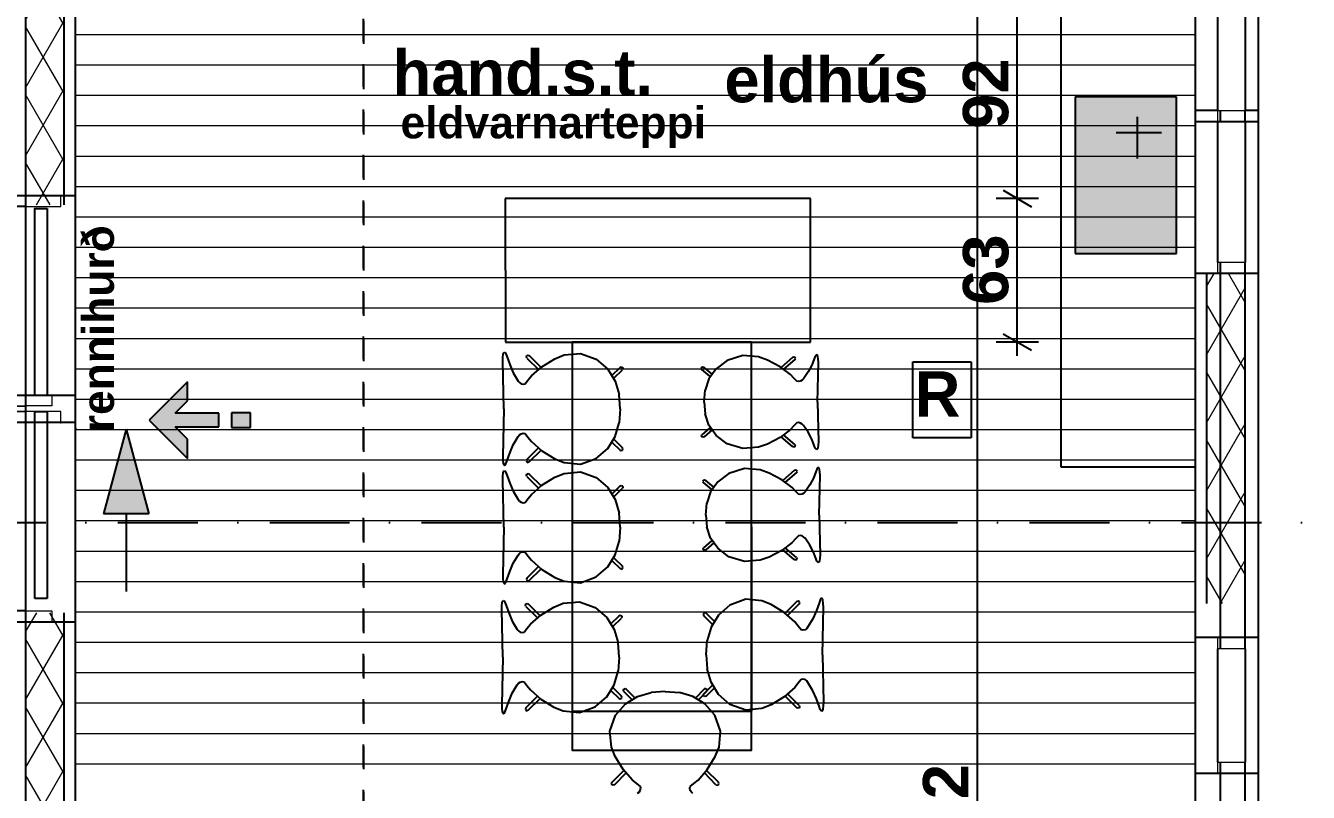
# Model space of a CAD drawing. Header units: millimetres. Extents: x -242231 to 419123, y -2399 to 525285.
# Drawn here: x -148986 to -143328, y 84195 to 87576 of the extents above; entities that cross this region are included whole.
import ezdxf

# ---------------------------------------------------------------- set-up
doc = ezdxf.new("R2010")
doc.units = ezdxf.units.MM
doc.set_wipeout_variables(frame=1)
for name, pattern in [('Dot & Dashed', [670.277762, 352.777767, -176.388884, 0, -141.111112]), ('Short dashed', [200, 100, -100]), ('Wipeout_Contour', [1000, 0, -1000])]:
    doc.linetypes.add(name, pattern=pattern)
doc.layers.add('Walls', color=7, linetype='Continuous')
doc.styles.add('GENERATED_STYLE_1', font='swissb.ttf')
pattern_1 = [(60, (-154277.98, 76637.52), (-129.9038, 75), []), (120, (-154277.98, 76637.52), (129.9038, 75), [])]

# ---------------------------------------------------------------- blocks, each defined once
blk = doc.blocks.new('W Feature 1 10_9')
at = {"layer": 'Walls', "linetype": 'Continuous'}
for p, q in [((-360, 60), (360, 60)), ((-360, 60), (-360, 0)), ((360, 60), (360, 0)), ((-360, 0), (-360, -120)), ((360, 0), (360, -120)), ((-360, -120), (-360, -170)), ((360, -120), (360, -170)), ((-360, -170), (-360, -220)), ((360, -220), (-360, -220)), ((360, -170), (360, -220))]:
    blk.add_line(p, q, dxfattribs=at)
for p in [(-360, 0), (360, 0)]:
    blk.add_point(p, dxfattribs=at)
at = {"color": 254, "linetype": 'Wipeout_Contour', "lineweight": 0, "ltscale": 1284.831858}
blk.add_wipeout([(-310, -120), (310, -120), (310, 0), (-310, 0)], dxfattribs=at).dxf.layer = 'Walls'
at = {"layer": 'Walls', "color": 102, "linetype": 'Continuous', "lineweight": 20}
for p, q in [((-310, 0), (-360, 0)), ((-310, -120), (-310, 0)), ((360, 0), (310, 0)), ((310, 0), (310, -120)), ((-360, -120), (-310, -120)), ((310, -120), (360, -120))]:
    blk.add_line(p, q, dxfattribs=at)
at = {"layer": 'Walls', "linetype": 'Continuous'}
for p, q in [((310, 0), (-310, 0)), ((-310, -120), (310, -120))]:
    blk.add_line(p, q, dxfattribs=at)
blk = doc.blocks.new('W Feature 1 10_10')
at = {"layer": 'Walls', "linetype": 'Continuous'}
for p, q in [((-365, 60), (365, 60)), ((-365, 60), (-365, 0)), ((365, 60), (365, 0)), ((-365, 0), (-365, -120)), ((365, 0), (365, -120)), ((-365, -120), (-365, -170)), ((365, -120), (365, -170)), ((-365, -170), (-365, -220)), ((365, -220), (-365, -220)), ((365, -170), (365, -220))]:
    blk.add_line(p, q, dxfattribs=at)
for p in [(-365, 0), (365, 0)]:
    blk.add_point(p, dxfattribs=at)
at = {"color": 254, "linetype": 'Wipeout_Contour', "lineweight": 0, "ltscale": 1304.167193}
blk.add_wipeout([(-315, -120), (315, -120), (315, 0), (-315, 0)], dxfattribs=at).dxf.layer = 'Walls'
at = {"layer": 'Walls', "color": 102, "linetype": 'Continuous', "lineweight": 20}
for p, q in [((-315, 0), (-365, 0)), ((-315, -120), (-315, 0)), ((365, 0), (315, 0)), ((315, 0), (315, -120)), ((-365, -120), (-315, -120)), ((315, -120), (365, -120))]:
    blk.add_line(p, q, dxfattribs=at)
at = {"layer": 'Walls', "linetype": 'Continuous'}
for p, q in [((315, 0), (-315, 0)), ((-315, -120), (315, -120))]:
    blk.add_line(p, q, dxfattribs=at)
blk = doc.blocks.new('W Feature 1 10_12')
at = {"layer": 'Walls', "linetype": 'Continuous'}
for p, q in [((-300, 60), (300, 60)), ((-300, 60), (-300, 0)), ((300, 60), (300, 0)), ((-300, 0), (-300, -120)), ((300, 0), (300, -120)), ((-300, -120), (-300, -170)), ((300, -120), (300, -170)), ((-300, -170), (-300, -220)), ((300, -220), (-300, -220)), ((300, -170), (300, -220))]:
    blk.add_line(p, q, dxfattribs=at)
for p in [(-300, 0), (300, 0)]:
    blk.add_point(p, dxfattribs=at)
at = {"color": 254, "linetype": 'Wipeout_Contour', "lineweight": 0, "ltscale": 1054.618183}
blk.add_wipeout([(-250, -120), (250, -120), (250, 0), (-250, 0)], dxfattribs=at).dxf.layer = 'Walls'
at = {"layer": 'Walls', "color": 102, "linetype": 'Continuous', "lineweight": 20}
for p, q in [((-250, 0), (-300, 0)), ((-250, -120), (-250, 0)), ((300, 0), (250, 0)), ((250, 0), (250, -120)), ((-300, -120), (-250, -120)), ((250, -120), (300, -120))]:
    blk.add_line(p, q, dxfattribs=at)
at = {"layer": 'Walls', "linetype": 'Continuous'}
for p, q in [((250, 0), (-250, 0)), ((-250, -120), (250, -120))]:
    blk.add_line(p, q, dxfattribs=at)
blk = doc.blocks.new('D1 10_5')
at = {"layer": 'Walls', "linetype": 'Continuous'}
for p, q in [((452, 0), (452, 904)), ((-500, 15), (-500, 65)), ((500, 15), (500, 65)), ((-500, 0), (-500, 15)), ((-500, -155), (-500, 0)), ((500, 0), (500, 15)), ((500, -155), (500, 0)), ((-500, -215), (-500, -155)), ((500, -215), (500, -155))]:
    blk.add_line(p, q, dxfattribs=at)
at = {"layer": 'Walls', "color": 102, "linetype": 'Continuous', "lineweight": 20}
for p, q in [((-452, 0), (-500, 0)), ((-500, 0), (-500, -155)), ((-452, -155), (-452, 0)), ((500, 0), (452, 0)), ((452, 0), (452, -155)), ((500, -155), (500, 0)), ((-500, -155), (-452, -155)), ((452, -155), (500, -155))]:
    blk.add_line(p, q, dxfattribs=at)
at = {"layer": 'Walls', "linetype": 'Continuous'}
blk.add_arc((452, 0), 904, 90, 180, dxfattribs=at)
for p in [(-500, -155), (500, -155)]:
    blk.add_point(p, dxfattribs=at)
blk = doc.blocks.new('D1 10_6')
at = {"layer": 'Walls', "linetype": 'Continuous'}
for p, q in [((452, 0), (452, 904)), ((-500, 60), (-500, 0)), ((500, 60), (500, 0)), ((-500, 0), (-500, -115)), ((500, 0), (500, -115)), ((-500, -115), (-500, -170)), ((500, -115), (500, -170)), ((-500, -170), (-500, -220)), ((500, -170), (500, -220))]:
    blk.add_line(p, q, dxfattribs=at)
at = {"layer": 'Walls', "color": 102, "linetype": 'Continuous', "lineweight": 20}
for p, q in [((-452, 0), (-500, 0)), ((-500, 0), (-500, -115)), ((-452, -115), (-452, 0)), ((500, 0), (452, 0)), ((452, 0), (452, -115)), ((500, -115), (500, 0)), ((-500, -115), (-452, -115)), ((452, -115), (500, -115))]:
    blk.add_line(p, q, dxfattribs=at)
at = {"layer": 'Walls', "linetype": 'Continuous'}
blk.add_arc((452, 0), 904, 90, 180, dxfattribs=at)
for p in [(-500, 0), (500, 0)]:
    blk.add_point(p, dxfattribs=at)

msp = doc.modelspace()

# ---------------------------------------------------------------- hatches: boundary and pattern name
at = {"linetype": 'Continuous', "lineweight": 0}
h = msp.add_hatch(dxfattribs=at)
h.set_pattern_fill('BATT_INSULATION', color=1, style=0, pattern_type=2)
h.set_pattern_definition(pattern_1)
h.paths.add_polyline_path([(-148986.391, 88282.303), (-148986.391, 86786.378), (-148816.391, 86786.378), (-148816.391, 88282.16)], flags=0)
msp.add_hatch(color=255, dxfattribs=at).paths.add_polyline_path([(-143909.528, 87262.523), (-144357.273, 87262.523), (-144357.273, 86572.251), (-143909.528, 86572.251)], flags=0)
h = msp.add_hatch(dxfattribs=at)
h.set_pattern_fill('BATT_INSULATION', color=1, style=0, pattern_type=2)
h.set_pattern_definition(pattern_1)
h.paths.add_polyline_path([(-143607.142, 85028.631), (-143607.142, 86482.753), (-143777.142, 86482.753), (-143777.142, 85028.631)], flags=0)
at = {"linetype": 'Continuous'}
for points in [[(-148133.761, 85867.081), (-148326.625, 85867.081), (-148272.347, 85921.359), (-148272.347, 86006.211), (-148441.478, 85837.081), (-148272.347, 85667.951), (-148272.347, 85752.803), (-148326.625, 85807.081), (-148133.761, 85807.081)], [(-148079.081, 85869.294), (-148079.081, 85804.412), (-147995.081, 85804.412), (-147995.081, 85869.294)], [(-148543.694, 85796.483), (-148443.694, 85423.278), (-148643.694, 85423.278)]]:
    msp.add_hatch(color=256, dxfattribs=at).paths.add_polyline_path(points, flags=0)
at = {"linetype": 'Continuous', "lineweight": 0}
h = msp.add_hatch(dxfattribs=at)
h.set_pattern_fill('BATT_INSULATION', color=1, style=0, pattern_type=2)
h.set_pattern_definition(pattern_1)
h.paths.add_polyline_path([(-148986.391, 84987.435), (-148986.391, 82673.221), (-148816.391, 82673.221), (-148816.391, 84987.435)], flags=0)

# ---------------------------------------------------------------- linework, layer by layer
at = {"linetype": 'Continuous'}
for p, q in [((-143547.142, 80127.95), (-143547.142, 96827.344)), ((-148766.391, 86786.378), (-148766.391, 88502.118)), ((-148766.345, 85798.295), (-148766.407, 88344.12)), ((-144788.03, 80127.94), (-144788.03, 88343.173)), ((-143827.554, 88343.173), (-143827.554, 80407.94)), ((-148986.391, 88282.303), (-148986.391, 86786.378)), ((-148816.391, 86786.378), (-148816.391, 88282.16)), ((-144611.758, 86814.144), (-144611.758, 87733.28)), ((-144417.647, 85629.105), (-144417.647, 87733.28)), ((-143909.528, 87262.523), (-144357.273, 87262.523)), ((-144357.273, 87262.523), (-144357.273, 86572.251)), ((-143909.528, 86572.251), (-143909.528, 87262.523)), ((-144083.263, 87174.166), (-144083.263, 86990.629)), ((-143975.3, 87103.99), (-144175.031, 87103.99)), ((-145524.372, 86814.144), (-146870.385, 86813.948)), ((-146870.385, 86813.948), (-146870.293, 86180.637)), ((-145524.28, 86180.833), (-145524.372, 86814.144)), ((-144518.008, 86814.144), (-144705.508, 86814.144)), ((-144518.008, 86814.144), (-144705.508, 86814.144)), ((-144674.258, 86850.228), (-144549.258, 86778.059)), ((-144674.258, 86850.228), (-144549.258, 86778.059)), ((-144611.758, 86180.833), (-144611.758, 86814.144)), ((-148946.168, 86769.692), (-148891.015, 86769.692)), ((-148946.168, 85945.453), (-148946.168, 86769.692)), ((-148891.015, 86769.692), (-148891.015, 85945.453)), ((-144357.273, 86572.251), (-143909.528, 86572.251)), ((-143827.142, 86482.753), (-143827.142, 85028.631)), ((-143777.142, 86482.753), (-143777.142, 85028.631)), ((-143607.142, 85028.631), (-143607.142, 86482.753)), ((-143547.142, 85028.631), (-143547.142, 86482.753)), ((-146870.293, 86180.637), (-145524.28, 86180.833)), ((-145783.818, 86180.795), (-146575.548, 86180.68)), ((-146575.548, 86180.68), (-146575.311, 84553.716)), ((-145783.581, 84553.831), (-145783.818, 86180.795)), ((-144518.008, 86180.833), (-144705.508, 86180.833)), ((-144674.258, 86216.917), (-144549.258, 86144.748)), ((-144611.758, 86119.708), (-144611.758, 86180.833)), ((-146880.927, 86112.875), (-146879.281, 86127.048)), ((-146879.281, 86127.048), (-146877.382, 86133.682)), ((-146877.382, 86133.682), (-146874.735, 86136.746)), ((-146874.735, 86136.746), (-146871.071, 86134.556)), ((-146871.071, 86134.556), (-146867.513, 86128.996)), ((-146867.513, 86128.996), (-146862.584, 86114.324)), ((-146775.256, 86121.057), (-146769.998, 86123.243)), ((-146769.998, 86123.243), (-146764.761, 86121.124)), ((-146651.401, 86107.715), (-146610.263, 86124.253)), ((-146610.263, 86124.253), (-146539.305, 86131.28)), ((-146539.305, 86131.28), (-146469.24, 86105.733)), ((-145499.492, 86123.916), (-145502.958, 86119.256)), ((-145495.921, 86125.752), (-145499.492, 86123.916)), ((-145493.34, 86123.185), (-145495.921, 86125.752)), ((-145491.487, 86117.626), (-145493.34, 86123.185)), ((-146881.586, 86096.651), (-146880.927, 86112.875)), ((-146877.385, 85886.74), (-146881.586, 86096.651)), ((-146862.584, 86114.324), (-146851.105, 86081.72)), ((-146851.105, 86081.72), (-146835.301, 86045.546)), ((-146777.453, 86115.844), (-146775.256, 86121.057)), ((-146775.304, 86110.66), (-146777.453, 86115.844)), ((-146775.304, 86110.66), (-146723.645, 86059.588)), ((-146764.761, 86121.124), (-146712.438, 86069.395)), ((-146755.497, 86031.715), (-146708.942, 86072.453)), ((-146708.942, 86072.453), (-146651.401, 86107.715)), ((-146469.24, 86105.733), (-146418.514, 86061.675)), ((-146400.66, 86033.401), (-146364.266, 86069.324)), ((-146364.266, 86069.324), (-146359.037, 86071.483)), ((-146359.037, 86071.483), (-146353.763, 86069.333)), ((-146353.763, 86069.333), (-146351.534, 86064.133)), ((-146003.707, 86069.122), (-146005.879, 86064.764)), ((-145998.567, 86070.925), (-146003.707, 86069.122)), ((-145993.47, 86069.117), (-145998.567, 86070.925)), ((-145957.987, 86039.024), (-145993.47, 86069.117)), ((-145891.159, 86099.657), (-145940.591, 86062.722)), ((-145822.871, 86121.083), (-145891.159, 86099.657)), ((-145753.705, 86115.213), (-145822.871, 86121.083)), ((-145713.602, 86101.365), (-145753.705, 86115.213)), ((-145657.507, 86071.831), (-145713.602, 86101.365)), ((-145612.118, 86037.704), (-145657.507, 86071.831)), ((-145603.111, 86112.631), (-145654.098, 86069.269)), ((-145592.832, 86103.866), (-145643.171, 86061.053)), ((-145598.007, 86114.409), (-145603.111, 86112.631)), ((-145592.882, 86112.578), (-145598.007, 86114.409)), ((-145590.739, 86108.211), (-145592.882, 86112.578)), ((-145592.832, 86103.866), (-145590.739, 86108.211)), ((-145518.939, 86079.634), (-145534.334, 86049.316)), ((-145507.759, 86106.959), (-145518.939, 86079.634)), ((-145502.958, 86119.256), (-145507.759, 86106.959)), ((-145493.271, 85916.247), (-145489.232, 86092.154)), ((-145489.879, 86105.75), (-145491.487, 86117.626)), ((-145489.232, 86092.154), (-145489.879, 86105.75)), ((-145073.254, 86093.659), (-144815.173, 86093.659)), ((-145073.254, 85759.373), (-145073.254, 86093.659)), ((-144815.173, 86093.659), (-144815.173, 85759.373)), ((-146835.301, 86045.546), (-146813.43, 86009.099)), ((-146783.575, 85996.377), (-146770.603, 86012.321)), ((-146770.603, 86012.321), (-146755.497, 86031.715)), ((-146418.514, 86061.675), (-146386.025, 86008.631)), ((-146400.994, 86033.063), (-146400.66, 86033.393)), ((-146393.025, 86020.052), (-146390.117, 86022.93)), ((-146390.117, 86022.937), (-146353.654, 86058.929)), ((-146351.534, 86064.133), (-146353.654, 86058.929)), ((-146005.879, 86064.764), (-146003.811, 86060.404)), ((-145968.26, 86030.252), (-146003.811, 86060.404)), ((-145972.245, 86018.263), (-145988.909, 85968.564)), ((-145940.591, 86062.722), (-145972.245, 86018.263)), ((-145965.425, 86027.836), (-145968.26, 86030.246)), ((-145957.661, 86038.741), (-145957.987, 86039.018)), ((-145597.388, 86021.456), (-145612.118, 86037.704)), ((-145584.739, 86008.099), (-145597.388, 86021.456)), ((-145560.99, 86012.91), (-145568.108, 86008.445)), ((-145555.643, 86018.767), (-145560.99, 86012.91)), ((-145534.334, 86049.316), (-145555.643, 86018.767)), ((-148272.347, 86006.211), (-148441.478, 85837.081)), ((-148272.347, 85921.359), (-148272.347, 86006.211)), ((-146813.43, 86009.099), (-146807.942, 86002.11)), ((-146807.942, 86002.11), (-146800.638, 85996.785)), ((-146800.638, 85996.785), (-146791.044, 85994.839)), ((-146791.044, 85994.839), (-146783.575, 85996.377)), ((-146386.025, 86008.631), (-146368.912, 85949.33)), ((-145993.281, 85916.175), (-145988.909, 85968.564)), ((-145577.459, 86006.812), (-145584.739, 86008.099)), ((-145568.108, 86008.445), (-145577.459, 86006.812)), ((-148891.015, 85945.453), (-148946.168, 85945.453)), ((-148326.625, 85867.081), (-148272.347, 85921.359)), ((-146364.41, 85886.814), (-146368.912, 85949.33)), ((-145993.281, 85916.175), (-145988.894, 85863.787)), ((-145493.271, 85916.247), (-145489.181, 85740.342)), ((-148946.168, 85874.881), (-148891.015, 85874.881)), ((-148946.168, 85050.641), (-148946.168, 85874.881)), ((-148891.015, 85874.881), (-148891.015, 85050.641)), ((-148133.761, 85867.081), (-148326.625, 85867.081)), ((-148133.761, 85807.081), (-148133.761, 85867.081)), ((-148079.081, 85869.294), (-148079.081, 85804.412)), ((-147995.081, 85869.294), (-148079.081, 85869.294)), ((-147995.081, 85804.412), (-147995.081, 85869.294)), ((-146877.385, 85886.74), (-146881.525, 85676.827)), ((-146364.41, 85886.814), (-146368.894, 85824.297)), ((-145972.215, 85814.092), (-145988.894, 85863.787)), ((-148766.397, 80407.94), (-148766.382, 85801.395)), ((-148766.382, 85801.395), (-148766.345, 85798.295)), ((-148543.694, 85796.483), (-148643.694, 85423.278)), ((-148543.694, 85796.483), (-148443.694, 85423.278)), ((-148441.478, 85837.081), (-148272.347, 85667.951)), ((-148272.347, 85752.803), (-148326.625, 85807.081)), ((-148326.625, 85807.081), (-148133.761, 85807.081)), ((-148079.081, 85804.412), (-147995.081, 85804.412)), ((-146385.99, 85764.991), (-146368.894, 85824.297)), ((-145968.227, 85802.104), (-146003.769, 85771.943)), ((-145957.951, 85793.336), (-145993.425, 85763.232)), ((-145940.549, 85769.642), (-145972.215, 85814.092)), ((-145965.392, 85804.522), (-145968.227, 85802.111)), ((-145957.625, 85793.619), (-145957.951, 85793.342)), ((-145612.082, 85794.756), (-145657.462, 85760.616)), ((-145597.358, 85811.008), (-145612.082, 85794.756)), ((-145584.713, 85824.37), (-145597.358, 85811.008)), ((-145577.433, 85825.658), (-145584.713, 85824.37)), ((-145568.081, 85824.028), (-145577.433, 85825.658)), ((-145560.962, 85819.565), (-145568.081, 85824.028)), ((-145555.613, 85813.709), (-145560.962, 85819.565)), ((-145534.296, 85783.167), (-145555.613, 85813.709)), ((-148272.347, 85667.951), (-148272.347, 85752.803)), ((-146851.048, 85691.767), (-146835.255, 85727.945)), ((-146835.255, 85727.945), (-146813.394, 85764.399)), ((-146813.394, 85764.399), (-146807.909, 85771.389)), ((-146807.909, 85771.389), (-146800.606, 85776.716)), ((-146800.606, 85776.716), (-146791.013, 85778.665)), ((-146791.013, 85778.665), (-146783.544, 85777.13)), ((-146783.544, 85777.13), (-146770.566, 85761.189)), ((-146770.566, 85761.189), (-146755.455, 85741.8)), ((-146755.455, 85741.8), (-146708.888, 85701.075)), ((-146418.463, 85711.937), (-146385.99, 85764.991)), ((-146400.951, 85740.555), (-146400.617, 85740.224)), ((-146400.617, 85740.217), (-146364.213, 85704.305)), ((-146392.986, 85753.568), (-146390.077, 85750.691)), ((-146390.077, 85750.684), (-146353.604, 85714.703)), ((-146005.836, 85767.582), (-146003.769, 85771.943)), ((-146003.663, 85763.224), (-146005.836, 85767.582)), ((-145998.522, 85761.423), (-146003.663, 85763.224)), ((-145993.425, 85763.232), (-145998.522, 85761.423)), ((-145891.106, 85732.723), (-145940.549, 85769.642)), ((-145822.812, 85711.316), (-145891.106, 85732.723)), ((-145713.548, 85731.066), (-145753.647, 85717.206)), ((-145657.462, 85760.616), (-145713.548, 85731.066)), ((-145603.054, 85719.832), (-145654.053, 85763.179)), ((-145592.777, 85728.6), (-145643.129, 85771.398)), ((-145592.777, 85728.6), (-145590.683, 85724.256)), ((-145518.892, 85752.854), (-145534.296, 85783.167)), ((-145507.704, 85725.532), (-145518.892, 85752.854)), ((-145489.824, 85726.746), (-145491.428, 85714.869)), ((-145489.181, 85740.342), (-145489.824, 85726.746)), ((-144815.173, 85759.373), (-145073.254, 85759.373)), ((-146881.525, 85676.827), (-146880.861, 85660.603)), ((-146862.517, 85659.159), (-146851.048, 85691.767)), ((-146775.239, 85662.849), (-146723.595, 85713.936)), ((-146764.693, 85652.388), (-146712.385, 85704.133)), ((-146708.888, 85701.075), (-146651.337, 85665.83)), ((-146469.176, 85667.864), (-146418.463, 85711.937)), ((-146364.213, 85704.305), (-146358.983, 85702.147)), ((-146358.983, 85702.147), (-146353.71, 85704.299)), ((-146353.71, 85704.299), (-146351.482, 85709.499)), ((-146351.482, 85709.499), (-146353.604, 85714.703)), ((-145753.647, 85717.206), (-145822.812, 85711.316)), ((-145597.949, 85718.056), (-145603.054, 85719.832)), ((-145592.825, 85719.888), (-145597.949, 85718.056)), ((-145590.683, 85724.256), (-145592.825, 85719.888)), ((-145502.899, 85713.236), (-145507.704, 85725.532)), ((-145499.432, 85708.577), (-145502.899, 85713.236)), ((-145495.86, 85706.742), (-145499.432, 85708.577)), ((-145493.28, 85709.31), (-145495.86, 85706.742)), ((-145491.428, 85714.869), (-145493.28, 85709.31)), ((-146880.861, 85660.603), (-146879.211, 85646.431)), ((-146879.211, 85646.431), (-146877.31, 85639.797)), ((-146877.382, 85611.138), (-146874.735, 85614.201)), ((-146877.31, 85639.797), (-146874.662, 85636.734)), ((-146874.735, 85614.201), (-146871.071, 85612.012)), ((-146874.662, 85636.734), (-146870.999, 85638.925)), ((-146870.999, 85638.925), (-146867.443, 85644.486)), ((-146867.443, 85644.486), (-146862.517, 85659.159)), ((-146775.239, 85662.849), (-146777.386, 85657.664)), ((-146777.386, 85657.664), (-146775.188, 85652.452)), ((-146775.188, 85652.452), (-146769.93, 85650.268)), ((-146769.93, 85650.268), (-146764.693, 85652.388)), ((-146651.337, 85665.83), (-146610.194, 85649.304)), ((-146610.194, 85649.304), (-146539.234, 85642.297)), ((-146539.234, 85642.297), (-146469.176, 85667.864)), ((-145815.544, 85622.814), (-145883.832, 85601.387)), ((-145746.377, 85616.944), (-145815.544, 85622.814)), ((-145706.274, 85603.096), (-145746.377, 85616.944)), ((-145595.784, 85614.362), (-145646.77, 85570.999)), ((-145590.679, 85616.139), (-145595.784, 85614.362)), ((-145585.554, 85614.309), (-145590.679, 85616.139)), ((-145583.411, 85609.941), (-145585.554, 85614.309)), ((-145495.63, 85620.986), (-145500.432, 85608.69)), ((-145492.164, 85625.647), (-145495.63, 85620.986)), ((-145488.593, 85627.483), (-145492.164, 85625.647)), ((-145486.013, 85624.916), (-145488.593, 85627.483)), ((-145484.159, 85619.357), (-145486.013, 85624.916)), ((-145482.552, 85607.481), (-145484.159, 85619.357)), ((-143827.127, 85629.105), (-144417.647, 85629.105)), ((-146881.586, 85574.107), (-146880.927, 85590.331)), ((-146877.385, 85364.195), (-146881.586, 85574.107)), ((-146880.927, 85590.331), (-146879.281, 85604.503)), ((-146879.281, 85604.503), (-146877.382, 85611.138)), ((-146871.071, 85612.012), (-146867.513, 85606.452)), ((-146867.513, 85606.452), (-146862.584, 85591.78)), ((-146862.584, 85591.78), (-146851.105, 85559.175)), ((-146851.105, 85559.175), (-146835.301, 85523.002)), ((-146777.453, 85593.3), (-146775.256, 85598.512)), ((-146775.304, 85588.115), (-146777.453, 85593.3)), ((-146775.304, 85588.115), (-146723.645, 85537.043)), ((-146775.256, 85598.512), (-146769.998, 85600.698)), ((-146769.998, 85600.698), (-146764.761, 85598.579)), ((-146764.761, 85598.579), (-146712.438, 85546.85)), ((-146708.942, 85549.908), (-146651.401, 85585.17)), ((-146651.401, 85585.17), (-146610.263, 85601.709)), ((-146610.263, 85601.709), (-146539.305, 85608.736)), ((-146539.305, 85608.736), (-146469.24, 85583.189)), ((-146469.24, 85583.189), (-146418.514, 85539.131)), ((-145996.38, 85570.853), (-145998.552, 85566.495)), ((-145998.552, 85566.495), (-145996.484, 85562.135)), ((-145960.933, 85531.983), (-145996.484, 85562.135)), ((-145991.24, 85572.656), (-145996.38, 85570.853)), ((-145986.142, 85570.848), (-145991.24, 85572.656)), ((-145950.659, 85540.755), (-145986.142, 85570.848)), ((-145933.264, 85564.453), (-145964.917, 85519.994)), ((-145883.832, 85601.387), (-145933.264, 85564.453)), ((-145650.179, 85573.562), (-145706.274, 85603.096)), ((-145604.79, 85539.435), (-145650.179, 85573.562)), ((-145585.504, 85605.596), (-145635.844, 85562.784)), ((-145585.504, 85605.596), (-145583.411, 85609.941)), ((-145511.612, 85581.364), (-145527.007, 85551.047)), ((-145500.432, 85608.69), (-145511.612, 85581.364)), ((-145485.944, 85417.978), (-145481.905, 85593.885)), ((-145481.905, 85593.885), (-145482.552, 85607.481)), ((-146835.301, 85523.002), (-146813.43, 85486.554)), ((-146770.603, 85489.776), (-146755.497, 85509.17)), ((-146755.497, 85509.17), (-146708.942, 85549.908)), ((-146418.514, 85539.131), (-146386.025, 85486.087)), ((-146400.994, 85510.518), (-146400.66, 85510.849)), ((-146400.66, 85510.856), (-146364.266, 85546.779)), ((-146393.025, 85497.508), (-146390.117, 85500.385)), ((-146390.117, 85500.392), (-146353.654, 85536.384)), ((-146364.266, 85546.779), (-146359.037, 85548.938)), ((-146359.037, 85548.938), (-146353.763, 85546.788)), ((-146353.763, 85546.788), (-146351.534, 85541.588)), ((-146351.534, 85541.588), (-146353.654, 85536.384)), ((-145964.917, 85519.994), (-145981.582, 85470.295)), ((-145958.097, 85529.567), (-145960.933, 85531.977)), ((-145950.333, 85540.471), (-145950.659, 85540.748)), ((-145590.061, 85523.187), (-145604.79, 85539.435)), ((-145577.412, 85509.829), (-145590.061, 85523.187)), ((-145570.131, 85508.543), (-145577.412, 85509.829)), ((-145560.78, 85510.176), (-145570.131, 85508.543)), ((-145553.662, 85514.641), (-145560.78, 85510.176)), ((-145548.315, 85520.498), (-145553.662, 85514.641)), ((-145527.007, 85551.047), (-145548.315, 85520.498)), ((-146813.43, 85486.554), (-146807.942, 85479.566)), ((-146807.942, 85479.566), (-146800.638, 85474.241)), ((-146800.638, 85474.241), (-146791.044, 85472.295)), ((-146791.044, 85472.295), (-146783.575, 85473.832)), ((-146783.575, 85473.832), (-146770.603, 85489.776)), ((-146386.025, 85486.087), (-146368.912, 85426.785)), ((-145985.954, 85417.906), (-145981.582, 85470.295)), ((-148443.694, 85423.278), (-148643.694, 85423.278)), ((-148543.694, 85423.278), (-148543.694, 85080.284)), ((-146364.41, 85364.27), (-146368.912, 85426.785)), ((-145985.954, 85417.906), (-145981.567, 85365.518)), ((-145485.944, 85417.978), (-145481.854, 85242.072)), ((-146877.385, 85364.195), (-146881.525, 85154.282)), ((-146364.41, 85364.27), (-146368.894, 85301.753)), ((-145964.887, 85315.823), (-145981.567, 85365.518)), ((-146385.99, 85242.446), (-146368.894, 85301.753)), ((-145960.9, 85303.835), (-145996.442, 85273.673)), ((-145950.624, 85295.067), (-145986.098, 85264.963)), ((-145933.221, 85271.373), (-145964.887, 85315.823)), ((-145958.065, 85306.253), (-145960.9, 85303.841)), ((-145950.298, 85295.35), (-145950.624, 85295.073)), ((-145604.755, 85296.487), (-145650.134, 85262.347)), ((-145590.03, 85312.739), (-145604.755, 85296.487)), ((-145577.385, 85326.101), (-145590.03, 85312.739)), ((-145570.105, 85327.389), (-145577.385, 85326.101)), ((-145560.754, 85325.759), (-145570.105, 85327.389)), ((-145553.634, 85321.296), (-145560.754, 85325.759)), ((-145548.286, 85315.44), (-145553.634, 85321.296)), ((-145526.968, 85284.898), (-145548.286, 85315.44)), ((-145511.564, 85254.584), (-145526.968, 85284.898)), ((-146835.255, 85205.401), (-146813.394, 85241.855)), ((-146813.394, 85241.855), (-146807.909, 85248.844)), ((-146807.909, 85248.844), (-146800.606, 85254.172)), ((-146800.606, 85254.172), (-146791.013, 85256.121)), ((-146791.013, 85256.121), (-146783.544, 85254.585)), ((-146783.544, 85254.585), (-146770.566, 85238.645)), ((-146770.566, 85238.645), (-146755.455, 85219.255)), ((-146755.455, 85219.255), (-146708.888, 85178.531)), ((-146418.463, 85189.393), (-146385.99, 85242.446)), ((-146400.951, 85218.01), (-146400.617, 85217.68)), ((-146400.617, 85217.673), (-146364.213, 85181.76)), ((-146392.986, 85231.023), (-146390.077, 85228.147)), ((-146390.077, 85228.139), (-146353.604, 85192.158)), ((-145998.509, 85269.312), (-145996.442, 85273.673)), ((-145996.336, 85264.955), (-145998.509, 85269.312)), ((-145991.195, 85263.153), (-145996.336, 85264.955)), ((-145986.098, 85264.963), (-145991.195, 85263.153)), ((-145883.778, 85234.453), (-145933.221, 85271.373)), ((-145815.484, 85213.047), (-145883.778, 85234.453)), ((-145746.32, 85218.937), (-145815.484, 85213.047)), ((-145706.221, 85232.797), (-145746.32, 85218.937)), ((-145650.134, 85262.347), (-145706.221, 85232.797)), ((-145595.727, 85221.562), (-145646.726, 85264.91)), ((-145585.45, 85230.331), (-145635.802, 85273.129)), ((-145590.622, 85219.787), (-145595.727, 85221.562)), ((-145585.497, 85221.619), (-145590.622, 85219.787)), ((-145583.355, 85225.987), (-145585.497, 85221.619)), ((-145585.45, 85230.331), (-145583.355, 85225.987)), ((-145500.376, 85227.262), (-145511.564, 85254.584)), ((-145495.571, 85214.967), (-145500.376, 85227.262)), ((-145482.497, 85228.477), (-145484.101, 85216.6)), ((-145481.854, 85242.072), (-145482.497, 85228.477)), ((-146862.517, 85136.615), (-146851.048, 85169.223)), ((-146851.048, 85169.223), (-146835.255, 85205.401)), ((-146775.239, 85140.304), (-146723.595, 85191.392)), ((-146764.693, 85129.844), (-146712.385, 85181.588)), ((-146708.888, 85178.531), (-146651.337, 85143.286)), ((-146469.176, 85145.32), (-146418.463, 85189.393)), ((-146364.213, 85181.76), (-146358.983, 85179.603)), ((-146358.983, 85179.603), (-146353.71, 85181.754)), ((-146353.71, 85181.754), (-146351.482, 85186.955)), ((-146351.482, 85186.955), (-146353.604, 85192.158)), ((-145492.104, 85210.308), (-145495.571, 85214.967)), ((-145488.532, 85208.473), (-145492.104, 85210.308)), ((-145485.953, 85211.04), (-145488.532, 85208.473)), ((-145484.101, 85216.6), (-145485.953, 85211.04)), ((-146881.525, 85154.282), (-146880.861, 85138.058)), ((-146880.861, 85138.058), (-146879.211, 85123.886)), ((-146879.211, 85123.886), (-146877.31, 85117.252)), ((-146877.31, 85117.252), (-146874.662, 85114.19)), ((-146874.662, 85114.19), (-146870.999, 85116.38)), ((-146870.999, 85116.38), (-146867.443, 85121.941)), ((-146867.443, 85121.941), (-146862.517, 85136.615)), ((-146775.239, 85140.304), (-146777.386, 85135.119)), ((-146777.386, 85135.119), (-146775.188, 85129.908)), ((-146775.188, 85129.908), (-146769.93, 85127.723)), ((-146769.93, 85127.723), (-146764.693, 85129.844)), ((-146651.337, 85143.286), (-146610.194, 85126.759)), ((-146610.194, 85126.759), (-146539.234, 85119.753)), ((-146539.234, 85119.753), (-146469.176, 85145.32)), ((-148891.015, 85050.641), (-148946.168, 85050.641)), ((-145477.774, 85050.085), (-145481.329, 85044.524)), ((-145474.11, 85052.276), (-145477.774, 85050.085)), ((-145471.462, 85049.213), (-145474.11, 85052.276)), ((-145469.561, 85042.579), (-145471.462, 85049.213)), ((-146885.972, 85001.445), (-146885.313, 85017.67)), ((-146881.772, 84791.534), (-146885.972, 85001.445)), ((-146885.313, 85017.67), (-146883.668, 85031.842)), ((-146883.668, 85031.842), (-146881.768, 85038.476)), ((-146881.768, 85038.476), (-146879.122, 85041.54)), ((-146879.122, 85041.54), (-146875.457, 85039.35)), ((-146875.457, 85039.35), (-146871.9, 85033.79)), ((-146871.9, 85033.79), (-146866.97, 85019.118)), ((-146866.97, 85019.118), (-146855.491, 84986.514)), ((-146781.84, 85020.638), (-146779.642, 85025.851)), ((-146779.69, 85015.454), (-146781.84, 85020.638)), ((-146779.69, 85015.454), (-146728.032, 84964.382)), ((-146779.642, 85025.851), (-146774.385, 85028.037)), ((-146774.385, 85028.037), (-146769.147, 85025.918)), ((-146769.147, 85025.918), (-146716.825, 84974.189)), ((-146713.328, 84977.247), (-146655.788, 85012.509)), ((-146655.788, 85012.509), (-146614.65, 85029.047)), ((-146614.65, 85029.047), (-146543.692, 85036.074)), ((-146543.692, 85036.074), (-146473.626, 85010.527)), ((-146473.626, 85010.527), (-146422.901, 84966.469)), ((-145879.596, 85021.145), (-145930.309, 84977.072)), ((-145809.538, 85046.712), (-145879.596, 85021.145)), ((-145738.578, 85039.706), (-145809.538, 85046.712)), ((-145697.435, 85023.18), (-145738.578, 85039.706)), ((-145639.885, 84987.935), (-145697.435, 85023.18)), ((-145584.08, 85036.622), (-145636.387, 84984.877)), ((-145573.533, 85026.161), (-145625.177, 84975.073)), ((-145578.843, 85038.742), (-145584.08, 85036.622)), ((-145573.585, 85036.557), (-145578.843, 85038.742)), ((-145571.386, 85031.346), (-145573.585, 85036.557)), ((-145573.533, 85026.161), (-145571.386, 85031.346)), ((-145497.724, 84997.243), (-145513.518, 84961.065)), ((-145486.255, 85029.85), (-145497.724, 84997.243)), ((-145481.329, 85044.524), (-145486.255, 85029.85)), ((-145471.387, 84802.27), (-145467.247, 85012.183)), ((-145467.911, 85028.407), (-145469.561, 85042.579)), ((-145467.247, 85012.183), (-145467.911, 85028.407)), ((-148986.391, 84987.435), (-148986.391, 82673.221)), ((-148816.391, 82673.221), (-148816.391, 84987.435)), ((-148766.391, 82673.221), (-148766.391, 84987.435)), ((-146855.491, 84986.514), (-146839.687, 84950.34)), ((-146839.687, 84950.34), (-146817.816, 84913.893)), ((-146774.989, 84917.115), (-146759.883, 84936.509)), ((-146759.883, 84936.509), (-146713.328, 84977.247)), ((-146422.901, 84966.469), (-146390.412, 84913.425)), ((-146405.38, 84937.857), (-146405.046, 84938.187)), ((-146405.046, 84938.195), (-146368.653, 84974.118)), ((-146394.503, 84927.731), (-146358.04, 84963.723)), ((-146368.653, 84974.118), (-146363.424, 84976.277)), ((-146363.424, 84976.277), (-146358.15, 84974.127)), ((-146358.15, 84974.127), (-146355.92, 84968.927)), ((-146355.92, 84968.927), (-146358.04, 84963.723)), ((-145995.062, 84984.711), (-145997.29, 84979.51)), ((-145997.29, 84979.51), (-145995.168, 84974.307)), ((-145958.695, 84938.326), (-145995.168, 84974.307)), ((-145989.789, 84986.862), (-145995.062, 84984.711)), ((-145984.559, 84984.705), (-145989.789, 84986.862)), ((-145948.155, 84948.793), (-145984.559, 84984.705)), ((-145930.309, 84977.072), (-145962.782, 84924.019)), ((-145955.786, 84935.442), (-145958.695, 84938.319)), ((-145947.821, 84948.455), (-145948.155, 84948.785)), ((-145593.318, 84947.21), (-145639.885, 84987.935)), ((-145578.206, 84927.82), (-145593.318, 84947.21)), ((-145513.518, 84961.065), (-145535.378, 84924.611)), ((-146817.816, 84913.893), (-146812.329, 84906.904)), ((-146812.329, 84906.904), (-146805.025, 84901.579)), ((-146805.025, 84901.579), (-146795.431, 84899.633)), ((-146795.431, 84899.633), (-146787.962, 84901.171)), ((-146787.962, 84901.171), (-146774.989, 84917.115)), ((-146397.412, 84924.846), (-146394.503, 84927.724)), ((-146390.412, 84913.425), (-146373.299, 84854.124)), ((-145962.782, 84924.019), (-145979.878, 84864.713)), ((-145565.229, 84911.88), (-145578.206, 84927.82)), ((-145557.759, 84910.345), (-145565.229, 84911.88)), ((-145548.166, 84912.294), (-145557.759, 84910.345)), ((-145540.864, 84917.621), (-145548.166, 84912.294)), ((-145535.378, 84924.611), (-145540.864, 84917.621)), ((-146368.797, 84791.608), (-146373.299, 84854.124)), ((-145984.362, 84802.196), (-145979.878, 84864.713)), ((-146881.772, 84791.534), (-146885.911, 84581.621)), ((-146368.797, 84791.608), (-146373.281, 84729.091)), ((-145984.362, 84802.196), (-145979.86, 84739.68)), ((-145471.387, 84802.27), (-145467.186, 84592.358)), ((-146390.377, 84669.785), (-146373.281, 84729.091)), ((-145962.747, 84680.378), (-145979.86, 84739.68)), ((-146839.641, 84632.739), (-146817.781, 84669.193)), ((-146817.781, 84669.193), (-146812.295, 84676.183)), ((-146812.295, 84676.183), (-146804.993, 84681.51)), ((-146804.993, 84681.51), (-146795.399, 84683.459)), ((-146795.399, 84683.459), (-146787.93, 84681.924)), ((-146787.93, 84681.924), (-146774.953, 84665.983)), ((-146774.953, 84665.983), (-146759.841, 84646.594)), ((-146422.85, 84616.731), (-146390.377, 84669.785)), ((-146397.373, 84658.362), (-146394.464, 84655.485)), ((-146394.464, 84655.478), (-146357.99, 84619.497)), ((-146347.414, 84650.526), (-146342.213, 84652.754)), ((-146342.213, 84652.754), (-146337.01, 84650.632)), ((-145958.656, 84666.073), (-145995.118, 84630.081)), ((-145987.58, 84652.702), (-145992.784, 84650.582)), ((-145982.38, 84650.473), (-145987.58, 84652.702)), ((-145948.113, 84655.609), (-145984.506, 84619.686)), ((-145930.258, 84627.335), (-145962.747, 84680.378)), ((-145955.747, 84668.957), (-145958.656, 84666.08)), ((-145947.779, 84655.947), (-145948.113, 84655.616)), ((-145593.275, 84657.295), (-145639.831, 84616.557)), ((-145578.169, 84676.689), (-145593.275, 84657.295)), ((-145565.197, 84692.633), (-145578.169, 84676.689)), ((-145557.728, 84694.171), (-145565.197, 84692.633)), ((-145548.134, 84692.225), (-145557.728, 84694.171)), ((-145540.83, 84686.899), (-145548.134, 84692.225)), ((-145535.343, 84679.911), (-145540.83, 84686.899)), ((-145513.472, 84643.464), (-145535.343, 84679.911)), ((-146866.904, 84563.953), (-146855.435, 84596.561)), ((-146855.435, 84596.561), (-146839.641, 84632.739)), ((-146779.625, 84567.643), (-146727.982, 84618.73)), ((-146769.079, 84557.182), (-146716.772, 84608.927)), ((-146759.841, 84646.594), (-146713.274, 84605.869)), ((-146713.274, 84605.869), (-146655.724, 84570.624)), ((-146473.563, 84572.658), (-146422.85, 84616.731)), ((-146405.338, 84645.349), (-146405.004, 84645.018)), ((-146405.004, 84645.011), (-146368.6, 84609.099)), ((-146368.6, 84609.099), (-146363.37, 84606.941)), ((-146363.37, 84606.941), (-146358.097, 84609.093)), ((-146358.097, 84609.093), (-146355.869, 84614.293)), ((-146355.869, 84614.293), (-146357.99, 84619.497)), ((-146349.565, 84645.252), (-146347.414, 84650.526)), ((-146347.408, 84640.023), (-146349.565, 84645.252)), ((-146311.496, 84603.619), (-146347.408, 84640.023)), ((-146339.775, 84585.773), (-146286.722, 84618.246)), ((-146301.029, 84614.159), (-146337.01, 84650.632)), ((-146311.158, 84603.285), (-146311.488, 84603.619)), ((-146298.145, 84611.25), (-146301.021, 84614.159)), ((-146286.722, 84618.246), (-146227.415, 84635.342)), ((-146164.898, 84639.826), (-146227.415, 84635.342)), ((-146164.898, 84639.826), (-146102.383, 84635.323)), ((-146043.081, 84618.21), (-146102.383, 84635.323)), ((-145990.037, 84585.722), (-146043.081, 84618.21)), ((-146031.66, 84611.211), (-146028.783, 84614.119)), ((-146028.776, 84614.119), (-145992.784, 84650.582)), ((-146018.65, 84603.242), (-146018.319, 84603.576)), ((-146018.312, 84603.576), (-145982.389, 84639.97)), ((-145997.239, 84624.877), (-145995.118, 84630.081)), ((-145995.009, 84619.677), (-145997.239, 84624.877)), ((-145989.735, 84617.527), (-145995.009, 84619.677)), ((-145984.506, 84619.686), (-145989.735, 84617.527)), ((-145982.389, 84639.97), (-145980.23, 84645.199)), ((-145980.23, 84645.199), (-145982.38, 84650.473)), ((-145879.532, 84583.276), (-145930.258, 84627.335)), ((-145639.831, 84616.557), (-145697.371, 84581.295)), ((-145584.011, 84567.886), (-145636.334, 84619.615)), ((-145573.468, 84578.35), (-145625.127, 84629.422)), ((-145497.668, 84607.29), (-145513.472, 84643.464)), ((-145486.189, 84574.686), (-145497.668, 84607.29)), ((-146885.911, 84581.621), (-146885.248, 84565.397)), ((-146885.248, 84565.397), (-146883.598, 84551.225)), ((-146883.598, 84551.225), (-146881.696, 84544.591)), ((-146881.696, 84544.591), (-146879.049, 84541.528)), ((-146879.049, 84541.528), (-146875.385, 84543.719)), ((-146875.385, 84543.719), (-146871.83, 84549.28)), ((-146871.83, 84549.28), (-146866.904, 84563.953)), ((-146779.625, 84567.643), (-146781.773, 84562.458)), ((-146781.773, 84562.458), (-146779.574, 84557.246)), ((-146779.574, 84557.246), (-146774.316, 84555.062)), ((-146774.316, 84555.062), (-146769.079, 84557.182)), ((-146655.724, 84570.624), (-146614.581, 84554.098)), ((-146614.581, 84554.098), (-146543.621, 84547.091)), ((-146575.311, 84553.716), (-145783.581, 84553.831)), ((-146543.621, 84547.091), (-146473.563, 84572.658)), ((-146383.848, 84535.06), (-146339.775, 84585.773)), ((-145945.979, 84534.996), (-145990.037, 84585.722)), ((-145809.467, 84557.73), (-145879.532, 84583.276)), ((-145738.509, 84564.756), (-145809.467, 84557.73)), ((-145697.371, 84581.295), (-145738.509, 84564.756)), ((-145578.774, 84565.767), (-145584.011, 84567.886)), ((-145573.517, 84567.953), (-145578.774, 84565.767)), ((-145571.319, 84573.165), (-145573.517, 84567.953)), ((-145573.468, 84578.35), (-145571.319, 84573.165)), ((-145481.259, 84560.014), (-145486.189, 84574.686)), ((-145477.702, 84554.453), (-145481.259, 84560.014)), ((-145474.037, 84552.264), (-145477.702, 84554.453)), ((-145471.391, 84555.328), (-145474.037, 84552.264)), ((-145469.491, 84561.962), (-145471.391, 84555.328)), ((-145467.846, 84576.134), (-145469.491, 84561.962)), ((-145467.186, 84592.358), (-145467.846, 84576.134)), ((-146409.415, 84465.002), (-146383.848, 84535.06)), ((-145920.432, 84464.931), (-145945.979, 84534.996)), ((-146402.409, 84394.042), (-146409.415, 84465.002)), ((-145927.459, 84393.973), (-145920.432, 84464.931)), ((-146385.882, 84352.899), (-146402.409, 84394.042)), ((-145943.998, 84352.834), (-145927.459, 84393.973)), ((-146350.637, 84295.348), (-146385.882, 84352.899)), ((-145979.26, 84295.294), (-145943.998, 84352.834)), ((-146399.324, 84239.543), (-146347.58, 84291.851)), ((-146388.864, 84228.997), (-146337.776, 84280.641)), ((-146309.913, 84248.781), (-146350.637, 84295.348)), ((-146019.998, 84248.739), (-145979.26, 84295.294)), ((-145941.053, 84228.932), (-145992.125, 84280.591)), ((-145930.589, 84239.475), (-145982.318, 84291.798)), ((-146401.445, 84234.306), (-146399.324, 84239.543)), ((-146399.26, 84229.048), (-146401.445, 84234.306)), ((-146394.049, 84226.85), (-146399.26, 84229.048)), ((-146388.864, 84228.997), (-146394.049, 84226.85)), ((-146290.523, 84233.67), (-146309.913, 84248.781)), ((-146274.583, 84220.692), (-146290.523, 84233.67)), ((-146280.324, 84196.327), (-146274.996, 84203.63)), ((-146274.996, 84203.63), (-146273.047, 84213.223)), ((-146273.047, 84213.223), (-146274.583, 84220.692)), ((-146056.874, 84213.192), (-146055.336, 84220.661)), ((-146054.927, 84203.598), (-146056.874, 84213.192)), ((-146055.336, 84220.661), (-146039.392, 84233.633)), ((-146049.602, 84196.294), (-146054.927, 84203.598)), ((-146039.392, 84233.633), (-146019.998, 84248.739)), ((-145941.053, 84228.932), (-145935.868, 84226.783)), ((-145935.868, 84226.783), (-145930.656, 84228.98)), ((-145930.656, 84228.98), (-145928.47, 84234.238)), ((-145928.47, 84234.238), (-145930.589, 84239.475)), ((-146287.313, 84190.842), (-146280.324, 84196.327)), ((-146042.614, 84190.806), (-146049.602, 84196.294))]:
    msp.add_line(p, q, dxfattribs=at)
at = {"color": 9, "linetype": 'Continuous', "lineweight": 18}
for p, q in [((-143827.554, 87535.96), (-148766.388, 87535.96)), ((-143827.554, 87401.96), (-148766.384, 87401.96)), ((-143827.554, 87267.96), (-148766.381, 87267.96)), ((-143827.554, 87133.96), (-148766.378, 87133.96)), ((-143827.554, 86999.96), (-148766.375, 86999.96)), ((-143827.554, 86865.96), (-148766.371, 86865.96)), ((-143827.554, 86731.96), (-148766.368, 86731.96)), ((-143827.554, 86597.96), (-148766.365, 86597.96)), ((-143827.554, 86463.96), (-148766.362, 86463.96)), ((-143827.554, 86329.96), (-148766.358, 86329.96)), ((-143827.554, 86195.96), (-148766.355, 86195.96)), ((-143827.554, 86061.96), (-148766.352, 86061.96)), ((-143827.554, 85927.96), (-148766.348, 85927.96)), ((-143827.554, 85793.96), (-148766.382, 85793.96)), ((-143827.554, 85659.96), (-148766.382, 85659.96)), ((-143827.554, 85525.96), (-148766.383, 85525.96)), ((-143827.554, 85391.96), (-148766.383, 85391.96)), ((-143827.554, 85257.96), (-148766.384, 85257.96)), ((-143827.554, 85123.96), (-148766.384, 85123.96)), ((-143827.554, 84989.96), (-148766.384, 84989.96)), ((-143827.554, 84855.96), (-148766.385, 84855.96)), ((-143827.554, 84721.96), (-148766.385, 84721.96)), ((-143827.554, 84587.96), (-148766.385, 84587.96)), ((-143827.554, 84453.96), (-148766.386, 84453.96)), ((-143827.554, 84319.96), (-148766.386, 84319.96))]:
    msp.add_line(p, q, dxfattribs=at)
at = {"linetype": 'Dot & Dashed'}
msp.add_line((-159306.333, 85384.918), (-141331.491, 85384.918), dxfattribs=at)
at = {"linetype": 'Short dashed', "flags": 128}
msp.add_lwpolyline([(-152104.774, 97247.998), (-152104.774, 93073.391), (-148628.75, 89611.577), (-152135.399, 86119.134), (-152135.399, 79546.848), (-147496.403, 79546.848), (-147496.403, 97247.998)], close=True, dxfattribs=at)
at = {"linetype": 'Continuous', "flags": 128}
for points in [[(-143607.344, 96766.576), (-148983.951, 96766.576), (-148983.951, 92361.473), (-157190.059, 92361.473), (-157190.059, 88282.403), (-148986.684, 88282.403), (-148986.684, 80187.934), (-143607.344, 80187.934)], [(-146575.8, 86180.795), (-146575.8, 84380.632), (-145783.818, 84380.632), (-145783.818, 86180.795)]]:
    msp.add_lwpolyline(points, close=True, dxfattribs=at)
msp.add_lwpolyline([(-143547.142, 73533.621), (-143547.142, 79127.497), (-144018.202, 79127.497), (-144018.202, 80127.95), (-151190.321, 80127.95), (-153253.802, 80127.95), (-159319.624, 86195.76), (-159319.624, 95391.217), (-149046.167, 95391.217), (-149046.167, 94546.818), (-143716.802, 94546.818), (-143716.802, 80127.95), (-143547.142, 80127.95), (-143547.141, 80286.71), (-139909.462, 80286.705)], dxfattribs=at)
at = {"color": 1, "linetype": 'Continuous', "lineweight": 0}
for p in [(-148946.168, 86769.692), (-148946.168, 85945.453)]:
    msp.add_point(p, dxfattribs=at)

# ---------------------------------------------------------------- block references
at = {"color": 21, "linetype": 'Continuous', "lineweight": 18, "rotation": 90}
msp.add_blockref('D1 10_5', (-148986.391, 86326.378), dxfattribs=at)
at = {"color": 21, "linetype": 'Continuous', "lineweight": 18, "xscale": -1, "rotation": 90}
msp.add_blockref('D1 10_6', (-148986.391, 85447.435), dxfattribs=at)

# ---------------------------------------------------------------- texts
at = {"style": 'GENERATED_STYLE_1'}
for s, height, p in [('hand.s.t.', 200, (-147367.605, 87268.47)), ('eldhús', 200, (-145904.109, 87238.406)), ('eldvarnarteppi', 140.00002, (-147332.792, 87079.336)), ('R', 200, (-145064.707, 85852.231))]:
    msp.add_text(s, height=height, dxfattribs=at).set_placement(p)
msp.add_text('rennihurð', height=140, rotation=90, dxfattribs=at).set_placement((-148596.905, 85783.461))
at = {"char_height": 200, "attachment_point": 1, "rotation": 90, "style": 'GENERATED_STYLE_1'}
for s, insert in [('{92}', (-144851.758, 87121.167)), ('{63}', (-144851.758, 86344.943)), ('{822}', (-145028.03, 83854.195))]:
    msp.add_mtext(s, dxfattribs=dict(at, insert=insert))

# ---------------------------------------------------------------- next in the draw order: block references
at = {"color": 21, "linetype": 'Continuous', "lineweight": 18, "xscale": -1, "rotation": 270}
for name, p in [('W Feature 1 10_9', (-143607.142, 86842.753)), ('W Feature 1 10_12', (-143607.142, 84578.631))]:
    msp.add_blockref(name, p, dxfattribs=at)

# ---------------------------------------------------------------- next in the draw order: block references
msp.add_blockref('W Feature 1 10_10', (-143607.142, 87517.753), dxfattribs=at)

# ---------------------------------------------------------------- next in the draw order: linework, layer by layer
at = {"linetype": 'Continuous'}
msp.add_line((-143827.127, 87733.28), (-143827.127, 85629.105), dxfattribs=at)
at = {"linetype": 'Short dashed', "flags": 128}
msp.add_lwpolyline([(-142946.514, 97246.964), (-147496.403, 97246.964), (-147496.403, 79543.241), (-142946.514, 79543.241)], close=True, dxfattribs=at)

doc.saveas('drawing.dxf')
